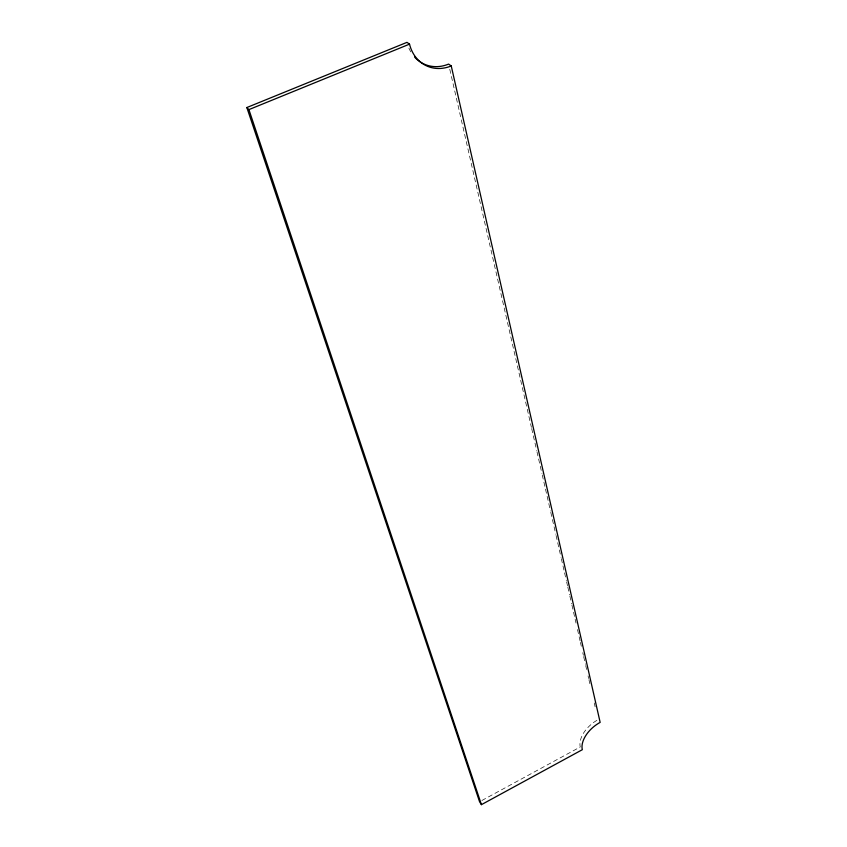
<?xml version="1.0" encoding="UTF-8"?>
<svg xmlns="http://www.w3.org/2000/svg" width="847" height="847" viewBox="0 0 847 847"><rect width="100%" height="100%" fill="white"/><g stroke="black" fill="none" stroke-linecap="round" stroke-linejoin="round"><path stroke-width="0.64" stroke-dasharray="4.24 3.18" d="M481.879 800.489L580.269 746.969A24.817 14.918 -38.3 0 1 598.046 719.696M449.778 69.253L531.397 427.312M531.694 428.603L536.691 450.498M536.977 451.79L541.974 473.685M542.26 474.976L545.203 487.851M545.5 489.143L550.486 511.037M550.783 512.329L555.77 534.224M556.066 535.505L561.053 557.4M561.349 558.692L564.282 571.577M564.578 572.858L566.336 580.587M566.632 581.878L567.511 585.743M567.808 587.024L569.565 594.753M569.862 596.044L571.63 603.773M571.916 605.065L574.859 617.939M575.145 619.231L576.024 623.096M577.495 629.533L580.142 641.126M580.428 642.418L581.317 646.272M582.778 652.719L583.371 655.292M583.657 656.584L585.425 664.313M585.722 665.594L586.6 669.458M588.062 675.906L588.654 678.479M588.951 679.76L589.83 683.624M594.234 702.946L595.113 706.811M410.827 51.911A39.386 33.382 -66.9 0 1 408.095 46.077"/><path stroke-width="1.27" d="M451.239 65.939A39.513 33.446 -66.7 0 1 409.525 44.15L406.973 42.35L246.848 107.537L479.571 801.749L481.435 804.65L582.323 749.701A24.881 14.907 -38.3 0 1 600.152 722.385L451.239 65.939L448.603 64.097A39.386 33.382 -66.9 0 1 414.585 57.045M246.848 107.537L248.912 109.612L409.525 44.15M248.912 109.612L481.435 804.65"/></g></svg>
